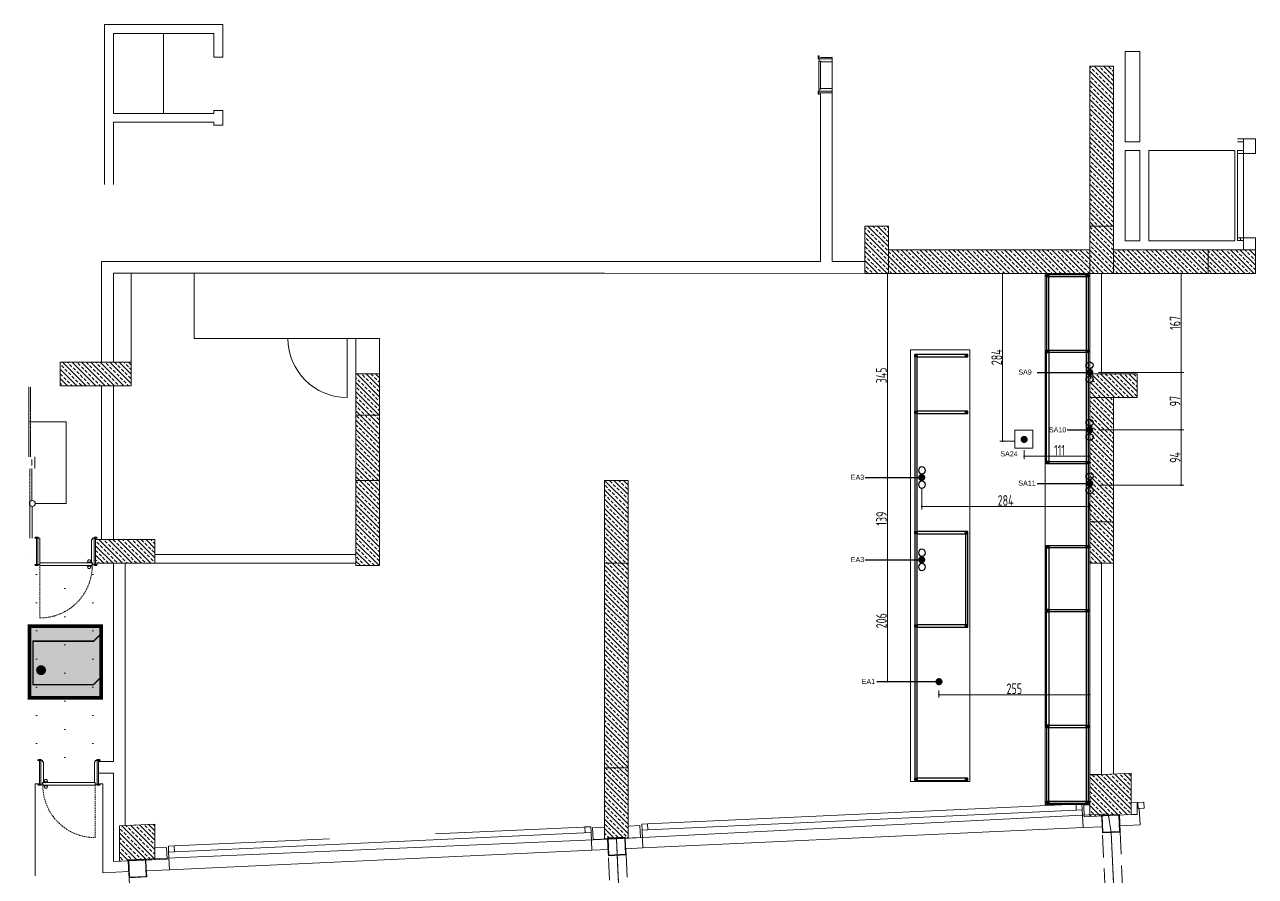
# Model space of a CAD drawing. Extents: x 309271 to 319232, y 6123 to 12941.
# Drawn here: x 317152 to 319232, y 8638 to 10078 of the extents above; entities that cross this region are included whole.
import ezdxf

# ---------------------------------------------------------------- set-up
doc = ezdxf.new("R2010")
doc.units = 0
doc.header["$LTSCALE"] = 25
doc.header["$MEASUREMENT"] = 0
doc.header["$PDSIZE"] = -500
for name, pattern in [('DASHDOT', [25.4, 12.7, -6.35, 0, -6.35]), ('DASHED', [0.75, 0.5, -0.25]), ('DUZ', [0])]:
    doc.linetypes.add(name, pattern=pattern)
doc.layers.get('0').update_dxf_attribs({"linetype": 'CONTINUOUS', "lineweight": 0})
doc.layers.get('DEFPOINTS').update_dxf_attribs({"linetype": 'CONTINUOUS', "lineweight": 0})
for name, color, linetype, lineweight in [('1-ASANSÖR', 6, 'DUZ', 0), ('Ar-DIM-INT', 2, 'CONTINUOUS', 0), ('ARK_AHŞAP', 45, 'CONTINUOUS', 15), ('DUVAR', 11, 'CONTINUOUS', 0), ('IZDUSUM', 130, 'DASHED', 18), ('MERD_IZDUSUM', 8, 'DASHED', 0), ('PLAN_KESIT_TAS', 222, 'CONTINUOUS', 18), ('t_dograma', 4, 'CONTINUOUS', 0), ('t_dograma_gorunus', 5, 'CONTINUOUS', 0), ('t_dograma_kst', 5, 'CONTINUOUS', 0), ('t_kolon_rev', 1, 'CONTINUOUS', 0), ('t_kolon_tarama_rev', 9, 'CONTINUOUS', 0), ('t_merdiven', 3, 'CONTINUOUS', 0), ('t_sıva', 7, 'CONTINUOUS', 0), ('TERAS', 2, 'CONTINUOUS', 0)]:
    doc.layers.add(name, color=color, linetype=linetype, lineweight=lineweight)
doc.layers.add('H Fire-Exit', color=7, linetype='CONTINUOUS', lineweight=0, true_color=0x008a00)
doc.layers.add('H MALL HATCH', color=7, linetype='CONTINUOUS', lineweight=0, true_color=0xfff4d1)
for name, color, linetype in [('Kıtc-002 Çizgi', 7, 'CONTINUOUS'), ('Kıtc-040 Detay', 7, 'CONTINUOUS'), ('S2000-019 Su Tes İşaretler', 5, 'CONTINUOUS'), ('SIH', 4, 'CONTINUOUS'), ('SU', 152, 'CONTINUOUS'), ('wall', 255, 'CONTINUOUS')]:
    doc.layers.add(name, color=color, linetype=linetype)
doc.styles.add('DIM', font='dim', dxfattribs={"width": 0.8})
doc.styles.add('TAKSİM', font='GOTHIC.TTF', dxfattribs={"height": 7})
doc.dimstyles.new('mcv100 OLCU', dxfattribs={"dimtxt": 18, "dimasz": 3, "dimexe": 5, "dimexo": 15, "dimgap": 1, "dimtad": 1, "dimdec": 0, "dimzin": 9, "dimtxsty": 'DIM', "dimblk": 'DOT', "dimcen": 2.5, "dimclrd": 256, "dimclre": 256, "dimclrt": 256, "dimadec": 1, "dimazin": 1, "dimtfac": 1, "dimtdec": 0, "dimtmove": 0, "dimatfit": 3, "dimldrblk": 'DOT', "dimfxl": 1, "dimlwd": -1, "dimlwe": -1, "dimarcsym": 0})
pattern_1 = [(135, (102095.82, -586205.287), (-7.95495129, -7.95495129), []), (135, (102095.82, -586197.332), (-7.95495129, -7.95495129), [5.625, -2.8125])]

# ---------------------------------------------------------------- blocks, each defined once
blk = doc.blocks.new('A$C7E7D3E18')
at = {"layer": 'SIH', "linetype": 'Continuous', "const_width": 6}
blk.add_lwpolyline([(3, 6, 1), (9, 6, 1)], format="xyb", close=True, dxfattribs=at)
blk = doc.blocks.new('A$C6E87713E')
at = {"layer": 'S2000-019 Su Tes İşaretler'}
for centre in [(5.9, 6.3), (29.9, 6.3)]:
    blk.add_circle(centre, 5.89, dxfattribs=at)
blk.add_blockref('A$C7E7D3E18', (11.9, 0))
blk = doc.blocks.new('_Dot')
at = {"color": 0, "linetype": 'ByBlock', "lineweight": -2}
blk.add_line((-0.5, 0), (-1, 0), dxfattribs=at)
at = {"color": 0, "linetype": 'ByBlock', "const_width": 0.5}
blk.add_lwpolyline([(-0.25, 0, 1), (0.25, 0, 1)], format="xyb", close=True, dxfattribs=at)
blk = doc.blocks.new('*D28')
at = {"ltscale": 0.1, "transparency": 16777216}
for p, q in [((318966.5, 9657), (319110.8, 9657)), ((319105.8, 9654), (319105.8, 9492.8)), ((318966.5, 9489.8), (319110.8, 9489.8))]:
    blk.add_line(p, q, dxfattribs=at)
at = {"layer": 'DEFPOINTS', "color": 0, "ltscale": 0.1, "transparency": 16777216}
for p in [(318951.5, 9657), (318951.5, 9489.8), (319105.8, 9489.8)]:
    blk.add_point(p, dxfattribs=at)
at = {"ltscale": 0.1, "transparency": 16777216, "xscale": 3, "yscale": 3, "zscale": 3}
for p, rotation in [((319105.8, 9657), 90), ((319105.8, 9489.8), 270)]:
    blk.add_blockref('_Dot', p, dxfattribs=dict(at, rotation=rotation))
at = {"ltscale": 0.1, "transparency": 16777216, "insert": (319095.8, 9573.4), "char_height": 18, "attachment_point": 5, "rotation": 90, "style": 'DIM'}
blk.add_mtext('167', dxfattribs=at)
blk = doc.blocks.new('*D29')
at = {"ltscale": 0.1, "transparency": 16777216}
for p, q in [((318966.5, 9489.8), (319110.8, 9489.8)), ((319105.8, 9486.8), (319105.8, 9395.6)), ((318966.5, 9392.6), (319110.8, 9392.6))]:
    blk.add_line(p, q, dxfattribs=at)
at = {"layer": 'DEFPOINTS', "color": 0, "ltscale": 0.1, "transparency": 16777216}
for p in [(318951.5, 9489.8), (318951.5, 9392.6), (319105.8, 9392.6)]:
    blk.add_point(p, dxfattribs=at)
at = {"ltscale": 0.1, "transparency": 16777216, "xscale": 3, "yscale": 3, "zscale": 3}
for p, rotation in [((319105.8, 9489.8), 90), ((319105.8, 9392.6), 270)]:
    blk.add_blockref('_Dot', p, dxfattribs=dict(at, rotation=rotation))
at = {"ltscale": 0.1, "transparency": 16777216, "insert": (319095.8, 9441.2), "char_height": 18, "attachment_point": 5, "rotation": 90, "style": 'DIM'}
blk.add_mtext('97', dxfattribs=at)
blk = doc.blocks.new('*D30')
at = {"ltscale": 0.1, "transparency": 16777216}
for p, q in [((318966.5, 9392.6), (319110.8, 9392.6)), ((319105.8, 9389.6), (319105.8, 9302.1)), ((318966.5, 9299.1), (319110.8, 9299.1))]:
    blk.add_line(p, q, dxfattribs=at)
at = {"layer": 'DEFPOINTS', "color": 0, "ltscale": 0.1, "transparency": 16777216}
for p in [(318951.5, 9392.6), (318951.5, 9299.1), (319105.8, 9299.1)]:
    blk.add_point(p, dxfattribs=at)
at = {"ltscale": 0.1, "transparency": 16777216, "xscale": 3, "yscale": 3, "zscale": 3}
for p, rotation in [((319105.8, 9392.6), 90), ((319105.8, 9299.1), 270)]:
    blk.add_blockref('_Dot', p, dxfattribs=dict(at, rotation=rotation))
at = {"ltscale": 0.1, "transparency": 16777216, "insert": (319095.8, 9345.9), "char_height": 18, "attachment_point": 5, "rotation": 90, "style": 'DIM'}
blk.add_mtext('94', dxfattribs=at)
blk = doc.blocks.new('*D31')
at = {"ltscale": 0.1, "transparency": 16777216}
for p, q in [((318840.7, 9358.4), (318840.7, 9343.1)), ((318843.7, 9348.1), (318948.5, 9348.1)), ((318951.5, 9358.4), (318951.5, 9343.1))]:
    blk.add_line(p, q, dxfattribs=at)
at = {"layer": 'DEFPOINTS', "color": 0, "ltscale": 0.1, "transparency": 16777216}
for p in [(318840.7, 9373.4), (318951.5, 9373.4), (318951.5, 9348.1)]:
    blk.add_point(p, dxfattribs=at)
at = {"ltscale": 0.1, "transparency": 16777216, "xscale": 3, "yscale": 3, "zscale": 3, "rotation": 180}
blk.add_blockref('_Dot', (318840.7, 9348.1), dxfattribs=at)
at = {"ltscale": 0.1, "transparency": 16777216, "xscale": 3, "yscale": 3, "zscale": 3}
blk.add_blockref('_Dot', (318951.5, 9348.1), dxfattribs=at)
at = {"ltscale": 0.1, "transparency": 16777216, "insert": (318900.6, 9358.1), "char_height": 18, "attachment_point": 5, "style": 'DIM'}
blk.add_mtext('111', dxfattribs=at)
blk = doc.blocks.new('*D32')
at = {"ltscale": 0.1, "transparency": 16777216}
for p, q in [((318825.7, 9657.1), (318799.4, 9657.1)), ((318804.4, 9376.4), (318804.4, 9654.1)), ((318825.7, 9373.4), (318799.4, 9373.4))]:
    blk.add_line(p, q, dxfattribs=at)
at = {"layer": 'DEFPOINTS', "color": 0, "ltscale": 0.1, "transparency": 16777216}
for p in [(318804.4, 9657.1), (318840.7, 9657.1), (318840.7, 9373.4)]:
    blk.add_point(p, dxfattribs=at)
at = {"ltscale": 0.1, "transparency": 16777216, "xscale": 3, "yscale": 3, "zscale": 3}
for p, rotation in [((318804.4, 9657.1), 90), ((318804.4, 9373.4), 270)]:
    blk.add_blockref('_Dot', p, dxfattribs=dict(at, rotation=rotation))
at = {"ltscale": 0.1, "transparency": 16777216, "insert": (318794.4, 9515.3), "char_height": 18, "attachment_point": 5, "rotation": 90, "style": 'DIM'}
blk.add_mtext('284', dxfattribs=at)
blk = doc.blocks.new('*D33')
at = {"ltscale": 0.1, "transparency": 16777216}
for p, q in [((318667.6, 9294), (318667.6, 9258.2)), ((318670.6, 9263.2), (318948.2, 9263.2)), ((318951.2, 9269.2), (318951.2, 9258.2))]:
    blk.add_line(p, q, dxfattribs=at)
at = {"layer": 'DEFPOINTS', "color": 0, "ltscale": 0.1, "transparency": 16777216}
for p in [(318667.6, 9309), (318951.2, 9284.2), (318951.2, 9263.2)]:
    blk.add_point(p, dxfattribs=at)
at = {"ltscale": 0.1, "transparency": 16777216, "xscale": 3, "yscale": 3, "zscale": 3, "rotation": 180}
blk.add_blockref('_Dot', (318667.6, 9263.2), dxfattribs=at)
at = {"ltscale": 0.1, "transparency": 16777216, "xscale": 3, "yscale": 3, "zscale": 3}
blk.add_blockref('_Dot', (318951.2, 9263.2), dxfattribs=at)
at = {"ltscale": 0.1, "transparency": 16777216, "insert": (318809.4, 9273.2), "char_height": 18, "attachment_point": 5, "style": 'DIM'}
blk.add_mtext('284', dxfattribs=at)
blk = doc.blocks.new('*D34')
at = {"ltscale": 0.1, "transparency": 16777216}
for p, q in [((318696.8, 8951.9), (318696.8, 8939.9)), ((318699.8, 8944.9), (318948.5, 8944.9)), ((318951.5, 8951.9), (318951.5, 8939.9))]:
    blk.add_line(p, q, dxfattribs=at)
at = {"layer": 'DEFPOINTS', "color": 0, "ltscale": 0.1, "transparency": 16777216}
for p in [(318696.8, 8966.9), (318951.5, 8966.9), (318951.5, 8944.9)]:
    blk.add_point(p, dxfattribs=at)
at = {"ltscale": 0.1, "transparency": 16777216, "xscale": 3, "yscale": 3, "zscale": 3, "rotation": 180}
blk.add_blockref('_Dot', (318696.8, 8944.9), dxfattribs=at)
at = {"ltscale": 0.1, "transparency": 16777216, "xscale": 3, "yscale": 3, "zscale": 3}
blk.add_blockref('_Dot', (318951.5, 8944.9), dxfattribs=at)
at = {"ltscale": 0.1, "transparency": 16777216, "insert": (318824.1, 8954.9), "char_height": 18, "attachment_point": 5, "style": 'DIM'}
blk.add_mtext('255', dxfattribs=at)
blk = doc.blocks.new('*D35')
at = {"ltscale": 0.1, "transparency": 16777216}
for p, q in [((318652.6, 9172.9), (318604.6, 9172.9)), ((318609.6, 8969.9), (318609.6, 9169.9)), ((318681.8, 8966.9), (318604.6, 8966.9))]:
    blk.add_line(p, q, dxfattribs=at)
at = {"layer": 'DEFPOINTS', "color": 0, "ltscale": 0.1, "transparency": 16777216}
for p in [(318609.6, 9172.9), (318667.6, 9172.9), (318696.8, 8966.9)]:
    blk.add_point(p, dxfattribs=at)
at = {"ltscale": 0.1, "transparency": 16777216, "xscale": 3, "yscale": 3, "zscale": 3}
for p, rotation in [((318609.6, 9172.9), 90), ((318609.6, 8966.9), 270)]:
    blk.add_blockref('_Dot', p, dxfattribs=dict(at, rotation=rotation))
at = {"ltscale": 0.1, "transparency": 16777216, "insert": (318599.6, 9069.9), "char_height": 18, "attachment_point": 5, "rotation": 90, "style": 'DIM'}
blk.add_mtext('206', dxfattribs=at)
blk = doc.blocks.new('*D36')
at = {"ltscale": 0.1, "transparency": 16777216}
for p, q in [((318652.6, 9312), (318604.6, 9312)), ((318609.6, 9175.9), (318609.6, 9309)), ((318652.6, 9172.9), (318604.6, 9172.9))]:
    blk.add_line(p, q, dxfattribs=at)
at = {"layer": 'DEFPOINTS', "color": 0, "ltscale": 0.1, "transparency": 16777216}
for p in [(318609.6, 9312), (318667.6, 9312), (318667.6, 9172.9)]:
    blk.add_point(p, dxfattribs=at)
at = {"ltscale": 0.1, "transparency": 16777216, "xscale": 3, "yscale": 3, "zscale": 3}
for p, rotation in [((318609.6, 9312), 90), ((318609.6, 9172.9), 270)]:
    blk.add_blockref('_Dot', p, dxfattribs=dict(at, rotation=rotation))
at = {"ltscale": 0.1, "transparency": 16777216, "insert": (318599.6, 9242.5), "char_height": 18, "attachment_point": 5, "rotation": 90, "style": 'DIM'}
blk.add_mtext('139', dxfattribs=at)
blk = doc.blocks.new('*D37')
at = {"ltscale": 0.1, "transparency": 16777216}
for p, q in [((318633.7, 9657.1), (318604.6, 9657.1)), ((318609.6, 9315), (318609.6, 9654.1)), ((318652.6, 9312), (318604.6, 9312))]:
    blk.add_line(p, q, dxfattribs=at)
at = {"layer": 'DEFPOINTS', "color": 0, "ltscale": 0.1, "transparency": 16777216}
for p in [(318609.6, 9657.1), (318648.7, 9657.1), (318667.6, 9312)]:
    blk.add_point(p, dxfattribs=at)
at = {"ltscale": 0.1, "transparency": 16777216, "xscale": 3, "yscale": 3, "zscale": 3}
for p, rotation in [((318609.6, 9657.1), 90), ((318609.6, 9312), 270)]:
    blk.add_blockref('_Dot', p, dxfattribs=dict(at, rotation=rotation))
at = {"ltscale": 0.1, "transparency": 16777216, "insert": (318599.6, 9484.6), "char_height": 18, "attachment_point": 5, "rotation": 90, "style": 'DIM'}
blk.add_mtext('345', dxfattribs=at)
blk = doc.blocks.new('aa')
at = {"layer": 't_dograma_gorunus'}
for p, q in [((595367.5, -215161.4), (595368.5, -215161.4)), ((595367.5, -215168.4), (595367.5, -215161.4)), ((595367.5, -215168.4), (595368.5, -215168.4)), ((595374, -215161.4), (595373, -215161.4)), ((595374, -215168.4), (595373, -215168.4)), ((595374, -215168.4), (595374, -215161.4))]:
    blk.add_line(p, q, dxfattribs=at)
at = {"layer": 't_dograma_gorunus', "extrusion": (0, 0, -1)}
blk.add_ellipse((595365.8, -215164.9, -8664268082641.7), major_axis=(1.77, 1.77), ratio=1, start_param=1.570796, end_param=6.283185, dxfattribs=at)
at = {"layer": 't_dograma_gorunus'}
blk.add_ellipse((595375.8, -215164.9, -8664268082641.7), major_axis=(-1.77, 1.77), ratio=1, start_param=1.570796, end_param=6.283185, dxfattribs=at)
at = {"layer": 't_dograma_kst', "linetype": 'DASHED', "ltscale": 0.15}
blk.add_line((595368.5, -215081.4), (595279.9, -215081.4), dxfattribs=at)
at = {"layer": 't_dograma_kst'}
for p, q in [((595368.5, -215073.4), (595370.3, -215072.9)), ((595368.5, -215073.4), (595368.5, -215078.4)), ((595368.5, -215078.4), (595370.3, -215078.9)), ((595368.5, -215081.4), (595373, -215081.4)), ((595368.5, -215170), (595368.5, -215081.4)), ((595370.3, -215075.7), (595370.3, -215072.9)), ((595370.3, -215075.7), (595370.3, -215078.2)), ((595370.3, -215075.7), (595414.5, -215075.7)), ((595370.3, -215078.2), (595370.3, -215081.2)), ((595370.3, -215078.2), (595414.5, -215078.2)), ((595370.3, -215081.2), (595373, -215081.2)), ((595414.5, -215081.2), (595373, -215081.2)), ((595373, -215170), (595373, -215081.4)), ((595414.5, -215075.7), (595414.5, -215072.9)), ((595416.3, -215073.4), (595414.5, -215072.9)), ((595414.5, -215075.7), (595414.5, -215081.2)), ((595416.3, -215078.4), (595414.5, -215078.9)), ((595416.3, -215073.4), (595416.3, -215078.4)), ((595368.5, -215170), (595373, -215170)), ((595368.5, -215173), (595370.3, -215172.5)), ((595368.5, -215178), (595368.5, -215173)), ((595370.3, -215173.2), (595370.3, -215170.2)), ((595370.3, -215170.2), (595373, -215170.2)), ((595370.3, -215173.2), (595414.5, -215173.2)), ((595370.3, -215173.2), (595370.3, -215178.5)), ((595370.3, -215175.7), (595414.5, -215175.7)), ((595373, -215170.2), (595373, -215168.7)), ((595373, -215168.7), (595412.3, -215168.7)), ((595412.3, -215168.7), (595412.3, -215170.2)), ((595414.5, -215170.2), (595412.3, -215170.2)), ((595414.5, -215170.2), (595414.5, -215173.2)), ((595416.3, -215173), (595414.5, -215172.5)), ((595414.5, -215178.5), (595414.5, -215173.2)), ((595416.3, -215178), (595416.3, -215173)), ((595368.5, -215178), (595370.3, -215178.5)), ((595416.3, -215178), (595414.5, -215178.5))]:
    blk.add_line(p, q, dxfattribs=at)
at = {"layer": 't_dograma_kst', "linetype": 'DASHED', "ltscale": 0.15}
blk.add_arc((595368.4, -215081.5, -8664268082641.7), 88.5, 179.9508, 270.0492, dxfattribs=at)
blk = doc.blocks.new('zz')
at = {"layer": 't_dograma_gorunus'}
for p, q in [((594996.7, -215088), (594997.7, -215088)), ((594996.7, -215088), (594996.7, -215095)), ((595003.2, -215088), (595002.2, -215088)), ((595003.2, -215088), (595003.2, -215095)), ((594996.7, -215095), (594997.7, -215095)), ((595003.2, -215095), (595002.2, -215095))]:
    blk.add_line(p, q, dxfattribs=at)
blk.add_ellipse((594994.9, -215091.5, -1143.9), major_axis=(-1.77, 1.77), ratio=1, start_param=-1.570796, end_param=3.141593, dxfattribs=at)
at = {"layer": 't_dograma_gorunus', "extrusion": (0, 0, -1)}
blk.add_ellipse((595005, -215091.5, -1143.9), major_axis=(1.77, 1.77), ratio=1, start_param=-1.570796, end_param=3.141593, dxfattribs=at)
at = {"layer": 't_dograma_kst'}
for p, q in [((594997.7, -215078.4), (594999.5, -215077.9)), ((594997.7, -215078.4), (594997.7, -215083.4)), ((594997.7, -215083.4), (594999.5, -215083.9)), ((594997.7, -215086.4), (595002.2, -215086.4)), ((594997.7, -215086.4), (594997.7, -215175)), ((594999.5, -215083.2), (594999.5, -215077.9)), ((594999.5, -215080.7), (595039.5, -215080.7)), ((594999.5, -215083.2), (594999.5, -215086.2)), ((594999.5, -215083.2), (595039.5, -215083.2)), ((594999.5, -215086.2), (595002.2, -215086.2)), ((595002.2, -215086.2), (595002.2, -215087.7)), ((595002.2, -215086.4), (595002.2, -215175)), ((595002.2, -215087.7), (595037.3, -215087.7)), ((595017.5, -215080.7), (595037.5, -215080.7)), ((595039.5, -215086.2), (595037.3, -215086.2)), ((595037.3, -215087.7), (595037.3, -215086.2)), ((595039.5, -215077.9), (595039.5, -215083.2)), ((595041.3, -215078.4), (595039.5, -215077.9)), ((595039.5, -215086.2), (595039.5, -215083.2)), ((595041.3, -215083.4), (595039.5, -215083.9)), ((595041.3, -215078.4), (595041.3, -215083.4)), ((594997.7, -215175), (595002.2, -215175)), ((594999.5, -215178.2), (594999.5, -215175.2)), ((594999.5, -215175.2), (595002.2, -215175.2)), ((595002.2, -215175.2), (595002.2, -215173.7)), ((595002.2, -215173.7), (595037.3, -215173.7)), ((595037.3, -215173.7), (595037.3, -215175.2)), ((595039.5, -215175.2), (595037.3, -215175.2)), ((595039.5, -215175.2), (595039.5, -215178.2)), ((594997.7, -215178), (594999.5, -215177.5)), ((594997.7, -215183), (594997.7, -215178)), ((594997.7, -215183), (594999.5, -215183.5)), ((594999.5, -215180.7), (594999.5, -215178.2)), ((594999.5, -215178.2), (595039.5, -215178.2)), ((594999.5, -215180.7), (594999.5, -215183.5)), ((594999.5, -215180.7), (595039.5, -215180.7)), ((595017.5, -215180.7), (595037.5, -215180.7)), ((595041.3, -215178), (595039.5, -215177.5)), ((595039.5, -215180.7), (595039.5, -215178.2)), ((595039.5, -215180.7), (595039.5, -215183.5)), ((595041.3, -215183), (595039.5, -215183.5)), ((595041.3, -215183), (595041.3, -215178))]:
    blk.add_line(p, q, dxfattribs=at)
at = {"layer": 't_dograma_kst', "linetype": 'DASHED', "ltscale": 0.2}
blk.add_line((594997.7, -215175), (594909.1, -215175), dxfattribs=at)
blk.add_arc((594997.6, -215174.9, -1143.9), 88.5, 89.9508, 180.0492, dxfattribs=at)
blk = doc.blocks.new('YANGIN KAÇIŞ')
at = {"layer": 'H Fire-Exit'}
h = blk.add_hatch(color=256, dxfattribs=at)
h.dxf.hatch_style = 1
h.paths.add_polyline_path([(51194.6, 62025.1), (51073.5, 62025.1), (51073.5, 61904.1), (51194.6, 61904.1)])
h.paths.add_polyline_path([(51169.3, 61943.8), (51171.5, 61943.8, -1), (51171.5, 61934.9), (51169.3, 61934.9), (51169.3, 61916.7), (51179.7, 61906.1), (51106.5, 61906.1), (51095.9, 61916.7), (51095.9, 62019.3), (51169.3, 62019.3)], flags=16)
h.paths.add_polyline_path([(51111.8, 62005.6, -1), (51128.7, 62005.6, -1)], flags=0)
h = blk.add_hatch(color=256, dxfattribs=at)
h.dxf.hatch_style = 1
h.paths.add_polyline_path([(51169.3, 62019.3), (51095.9, 62019.3), (51095.9, 61977.3), (51106.9, 61977.3), (51117.5, 61991.9, -0.229822), (51123.9, 61995.3), (51150.7, 61995.3, -0.261734), (51155.3, 61992.7), (51165.1, 61976.6, -0.330898), (51164.7, 61972.5, -0.228292), (51161.4, 61971.2, -0.18991), (51158.2, 61972.7), (51150.1, 61986.4), (51138.4, 61986.4), (51145.9, 61971.5, -0.090287), (51149, 61960.9, -0.008139), (51150.5, 61943.8), (51169.3, 61943.8)])
h.paths.add_polyline_path([(51111.8, 62005.6, -1), (51128.7, 62005.6, -1)], flags=16)
at = {"layer": 'H Fire-Exit', "true_color": 0xffffff}
h = blk.add_hatch(color=7, dxfattribs=at)
h.dxf.hatch_style = 1
h.paths.add_polyline_path([(51128.7, 62005.6, 1), (51111.8, 62005.6, 1)])
h = blk.add_hatch(color=7, dxfattribs=at)
h.dxf.hatch_style = 1
edge = h.paths.add_edge_path()
edge.add_line((51138.4, 61986.4), (51150.1, 61986.4))
edge.add_line((51150.1, 61986.4), (51158.2, 61972.7))
edge.add_arc((51161.7, 61976), 4.84, 223.4221, 266.4341)
edge.add_arc((51161.7, 61975.2), 4.02, 266.4341, 317.8731)
edge.add_arc((51162.1, 61974.8), 3.41, 317.8731, 391.1101)
edge.add_line((51165.1, 61976.6), (51155.3, 61992.7))
edge.add_arc((51150.7, 61989.9), 5.41, 31.3311, 90)
edge.add_line((51150.7, 61995.3), (51123.9, 61995.3))
edge.add_arc((51124.2, 61987), 8.3, 92.219, 143.9914)
edge.add_line((51117.5, 61991.9), (51106.9, 61977.3))
edge.add_line((51106.9, 61977.3), (51095.9, 61977.3))
edge.add_line((51095.9, 61977.3), (51095.9, 61969.5))
edge.add_line((51095.9, 61969.5), (51109.2, 61969.5))
edge.add_arc((51106.9, 61977.5), 8.34, 286.6483, 324.2627)
edge.add_line((51113.6, 61972.6), (51119.4, 61980.6))
edge.add_line((51119.4, 61980.6), (51127.8, 61964.3))
edge.add_line((51127.8, 61964.3), (51110.5, 61927.1))
edge.add_arc((51115.4, 61925.6), 5.17, 163.2714, 333.7123)
edge.add_line((51120, 61923.3), (51137.1, 61957.9))
edge.add_line((51137.1, 61957.9), (51140.4, 61938.8))
edge.add_arc((51144.5, 61939), 4.11, 182.3687, 270)
edge.add_line((51144.5, 61934.9), (51171.5, 61934.9))
edge.add_arc((51171.4, 61939.3), 4.44, 271.5611, 448.4389)
edge.add_line((51171.5, 61943.8), (51150.5, 61943.8))
edge.add_arc((50625.5, 61905.2), 526.5, 4.1983, 6.0636)
edge.add_arc((51118.3, 61957.6), 30.9, 6.0636, 26.7)
edge.add_line((51145.9, 61971.5), (51138.4, 61986.4))
at = {"layer": 'H Fire-Exit'}
h = blk.add_hatch(color=256, dxfattribs=at)
h.dxf.hatch_style = 1
h.paths.add_polyline_path([(51169.3, 61934.9), (51144.5, 61934.9, -0.402156), (51140.4, 61938.8), (51137.1, 61957.9), (51120, 61923.3, -0.919877), (51110.5, 61927.1), (51127.8, 61964.3), (51119.4, 61980.6), (51113.6, 61972.6, -0.165613), (51109.2, 61969.5), (51095.9, 61969.5), (51095.9, 61916.7), (51106.5, 61906.1), (51179.7, 61906.1), (51169.3, 61916.7)])
at = {"layer": 'H Fire-Exit', "color": 0, "const_width": 6.05}
blk.add_lwpolyline([(51073.5, 62025.1), (51194.6, 62025.1), (51194.6, 61904.1), (51073.5, 61904.1)], close=True, dxfattribs=at)
at = {"layer": 'H Fire-Exit', "color": 7, "true_color": 0xffffff, "const_width": 2.42}
blk.add_lwpolyline([(51095.9, 61916.7), (51095.9, 62019.3), (51169.3, 62019.3), (51169.3, 61916.7), (51179.7, 61906.1), (51106.5, 61906.1)], close=True, dxfattribs=at)
blk = doc.blocks.new('A$C14D17327')
at = {"layer": 'Kıtc-002 Çizgi', "color": 1, "elevation": 0}
blk.add_lwpolyline([(0, 4), (4, 4), (4, 0), (0, 0)], close=True, dxfattribs=at)
for points in [[(0, 4), (4, 0)], [(0, 0), (4, 4)]]:
    blk.add_lwpolyline(points, dxfattribs=at)

msp = doc.modelspace()

# ---------------------------------------------------------------- hatches: boundary and pattern name
at = {"layer": 'H MALL HATCH'}
h = msp.add_hatch(dxfattribs=at)
h.set_pattern_fill('DOTS', color=0, scale=30, angle=90)
h.set_pattern_definition([(90, (528340.936, -406808.79), (-47.625, 23.8125), [0, -47.625])])
h.paths.add_polyline_path([(317151.5, 9167), (317151.5, 8832.2), (317301.5, 8832.2), (317301.5, 9167.2), (317276.5, 9167.2)])
at = {"layer": 't_kolon_tarama_rev'}
h = msp.add_hatch(dxfattribs=at)
h.set_pattern_fill('ANSI33', color=256, scale=45, angle=90, style=0)
h.set_pattern_definition(pattern_1)
h.paths.add_polyline_path([(318951.5, 10007.2), (318951.5, 10007.2), (318951.5, 9737), (318991.5, 9737), (318991.5, 10007.2)])
h = msp.add_hatch(dxfattribs=at)
h.set_pattern_fill('ANSI33', color=256, scale=45, angle=90, style=0)
h.set_pattern_definition(pattern_1)
h.paths.add_polyline_path([(318571.5, 9737), (318571.5, 9657), (318611.5, 9657), (318611.5, 9737)])
h = msp.add_hatch(dxfattribs=at)
h.set_pattern_fill('ANSI33', color=256, scale=45, angle=90, style=0)
h.set_pattern_definition(pattern_1)
h.paths.add_polyline_path([(318951.5, 9737), (318951.5, 9657), (318991.5, 9657), (318991.5, 9737)])
h = msp.add_hatch(dxfattribs=at)
h.set_pattern_fill('ANSI33', color=256, scale=45, angle=90, style=0)
h.set_pattern_definition(pattern_1)
h.paths.add_polyline_path([(318611.5, 9697), (318611.5, 9657.1), (318951.5, 9657.1), (318951.5, 9697)])
h = msp.add_hatch(dxfattribs=at)
h.set_pattern_fill('ANSI33', color=256, scale=45, angle=90, style=0)
h.set_pattern_definition(pattern_1)
h.paths.add_polyline_path([(319151.5, 9697), (319151.5, 9657), (319231.5, 9657), (319231.5, 9697)])
h.paths.add_polyline_path([(318991.5, 9697), (318991.5, 9657), (319151.5, 9657), (319151.5, 9697)])
h = msp.add_hatch(dxfattribs=at)
h.set_pattern_fill('ANSI33', color=256, scale=45, angle=90, style=0)
h.set_pattern_definition(pattern_1)
h.paths.add_polyline_path([(317211.6, 9507.1), (317211.6, 9467.1), (317331.6, 9467.1), (317331.6, 9507.1)])
h = msp.add_hatch(dxfattribs=at)
h.set_pattern_fill('ANSI33', color=256, scale=45, angle=90, style=0)
h.set_pattern_definition(pattern_1)
h.paths.add_polyline_path([(317711.5, 9487.2), (317711.5, 9163), (317751.5, 9163), (317751.5, 9487.2)])
h = msp.add_hatch(dxfattribs=at)
h.set_pattern_fill('ANSI33', color=256, scale=45, angle=90, style=0)
h.set_pattern_definition(pattern_1)
h.paths.add_polyline_path([(318951.5, 9487.2), (318951.5, 9447.2), (319031.5, 9447.2), (319031.5, 9487.2)])
h = msp.add_hatch(dxfattribs=at)
h.set_pattern_fill('ANSI33', color=256, scale=45, angle=90, style=0)
h.set_pattern_definition(pattern_1)
h.paths.add_polyline_path([(318951.5, 9447.2), (318951.5, 9237), (318991.5, 9237), (318991.5, 9447.2)])
h = msp.add_hatch(dxfattribs=at)
h.set_pattern_fill('ANSI33', color=256, scale=45, angle=90, style=0)
h.set_pattern_definition(pattern_1)
h.paths.add_polyline_path([(318131.5, 9307.2), (318131.5, 9167.2), (318171.5, 9167.2), (318171.5, 9307.2)])
h = msp.add_hatch(dxfattribs=at)
h.set_pattern_fill('ANSI33', color=256, scale=45, angle=90, style=0)
h.set_pattern_definition(pattern_1)
h.paths.add_polyline_path([(318951.5, 9237), (318951.5, 9167), (318991.5, 9167), (318991.5, 9237)])
h = msp.add_hatch(dxfattribs=at)
h.set_pattern_fill('ANSI33', color=256, scale=45, angle=90, style=0)
h.set_pattern_definition(pattern_1)
h.paths.add_polyline_path([(317271.5, 9167), (317271.5, 9207), (317371.6, 9207), (317371.6, 9167)])
h = msp.add_hatch(dxfattribs=at)
h.set_pattern_fill('ANSI33', color=256, scale=45, angle=90, style=0)
h.set_pattern_definition(pattern_1)
h.paths.add_polyline_path([(318131.5, 9167.2), (318131.5, 8821.4), (318171.5, 8821.4), (318171.5, 9167.2)])
h = msp.add_hatch(dxfattribs=at)
h.set_pattern_fill('ANSI33', color=256, scale=45, angle=90, style=0)
h.set_pattern_definition(pattern_1)
h.paths.add_polyline_path([(318131.6, 8821.4), (318131.6, 8701.4), (318171.6, 8703), (318171.6, 8821.4)])
h = msp.add_hatch(dxfattribs=at)
h.set_pattern_fill('ANSI33', color=256, scale=45, angle=90, style=0)
h.set_pattern_definition(pattern_1)
h.paths.add_polyline_path([(318951.6, 8808.8), (318951.6, 8738.8), (319021.6, 8742.1), (319021.6, 8812.1)])
h = msp.add_hatch(dxfattribs=at)
h.set_pattern_fill('ANSI33', color=256, scale=45, angle=90, style=0)
h.set_pattern_definition(pattern_1)
h.paths.add_polyline_path([(317311.6, 8723.4), (317311.6, 8663.4), (317371.6, 8666.2), (317371.6, 8726.2)])

# ---------------------------------------------------------------- linework, layer by layer
msp.add_lwpolyline([(318825.2, 9361.8), (318825.2, 9391.8), (318855.2, 9391.8), (318855.2, 9361.8)], close=True)
at = {"layer": '1-ASANSÖR', "ltscale": 10}
for points in [[(319036.5, 9879.7), (319036.5, 10032.2), (319011.5, 10032.2), (319011.5, 9879.7)], [(319036.5, 9864.7), (319036.5, 9712.2), (319011.5, 9712.2), (319011.5, 9864.7)]]:
    msp.add_lwpolyline(points, close=True, dxfattribs=at)
msp.add_lwpolyline([(319196.5, 9712.2), (319196.5, 9864.7), (319051.5, 9864.7), (319051.5, 9712.2), (319196.5, 9712.2)], dxfattribs=at)
at = {"layer": 'Ar-DIM-INT', "ltscale": 0.3}
for p, q in [((317711.5, 9547.2), (317438.2, 9547.2)), ((317371.6, 9182), (317711.5, 9182)), ((317371.6, 9167), (317711.5, 9167))]:
    msp.add_line(p, q, dxfattribs=at)
for points in [[(317286.5, 10077.6), (317286.5, 9807.6)], [(317286.5, 10077.6), (317286.5, 10077.6), (317486.5, 10077.6)], [(317486.5, 10077.6), (317486.5, 10022.6)], [(317471.5, 9932.5), (317471.5, 9927.5), (317301.5, 9927.5), (317301.5, 10062.6), (317471.5, 10062.6)], [(317386.5, 10062.6), (317386.5, 9927.5)], [(317471.5, 10062.6), (317471.5, 10022.6)], [(317471.5, 10062.6), (317471.5, 10022.6)], [(317471.5, 10022.6), (317471.5, 10022.6), (317486.5, 10022.6)], [(317471.5, 9927.5), (317471.5, 9927.5), (317301.5, 9927.5)], [(317471.5, 9932.5), (317471.5, 9927.5)], [(317471.5, 9932.5), (317471.5, 9932.5), (317486.5, 9932.5)], [(317486.5, 9932.5), (317486.5, 9907.5)], [(317471.5, 9907.5), (317471.5, 9912.5), (317301.5, 9912.5), (317301.5, 9807.6)], [(317471.5, 9912.5), (317471.5, 9907.5)], [(317471.5, 9907.5), (317471.5, 9907.5), (317486.5, 9907.5)], [(317438.2, 9547.2), (317438.2, 9657.2)], [(317696.5, 9547.2), (317596.5, 9547.2)], [(317711.5, 9547.2), (317696.5, 9547.2), (317696.5, 9447.2)]]:
    msp.add_lwpolyline(points, dxfattribs=at)
for points in [[(317301.5, 9657.2), (317331.6, 9657.2), (317331.6, 9507.1), (317301.5, 9507.1)], [(317711.5, 9547.2), (317751.5, 9547.2), (317751.5, 9487.2), (317711.5, 9487.2)], [(318951.5, 9167), (318971.5, 9167), (318971.5, 8809.7), (318951.5, 8809.7)]]:
    msp.add_lwpolyline(points, close=True, dxfattribs=at)
msp.add_arc((317696.5, 9547.2), 100, 180, 270, dxfattribs=at)
at = {"layer": 'ARK_AHŞAP'}
for points in [[(318876.5, 8759.1), (318951.5, 8759.1), (318951.5, 9657.1), (318876.5, 9657.1)], [(318748.7, 8798), (318648.7, 8798), (318648.7, 9527.6), (318748.7, 9527.6), (318748.7, 8909.9), (318748.7, 8909.9)]]:
    msp.add_lwpolyline(points, close=True, dxfattribs=at)
at = {"layer": 'DUVAR'}
for p, q in [((318516.5, 10022.2), (318496.5, 10022.2)), ((318496.5, 9677.2), (318496.5, 9962.2)), ((318516.5, 9962.2), (318496.5, 9962.2)), ((318516.5, 9677.2), (318516.5, 9962.2)), ((319211.5, 9884.7), (319211.5, 9859.7)), ((319231.5, 9884.7), (319211.5, 9884.7)), ((319231.5, 9859.7), (319231.5, 9884.7)), ((319231.5, 9859.7), (319231.5, 9884.7)), ((319231.5, 9859.7), (319211.5, 9859.7)), ((318951.5, 9487.4), (318951.5, 9737)), ((319211.5, 9717.2), (319211.5, 9697.2)), ((319231.5, 9717.2), (319211.5, 9717.2)), ((319231.5, 9697.2), (319231.5, 9717.2)), ((319231.5, 9697.2), (319231.5, 9717.2)), ((319231.5, 9717.2), (319231.5, 9697.2)), ((319231.5, 9697.2), (319231.5, 9717.2)), ((318571.5, 9677.2), (318516.5, 9677.2)), ((317711.5, 9657.2), (318131.5, 9657.2)), ((318571.5, 9657), (318131.5, 9657.2)), ((318971.5, 9487.2), (318971.5, 9657.2)), ((317281.5, 9207.2), (317281.5, 9467.2)), ((317301.5, 9207), (317301.5, 9467.1)), ((317271.5, 9177), (317271.5, 9207.2)), ((317301.5, 9167.2), (317301.5, 8832.2)), ((317321.5, 9167.2), (317321.5, 8723.9)), ((318971.5, 9167), (318971.5, 8809.6)), ((318991.5, 9167), (318991.5, 8810.7)), ((317276.5, 8832.2), (317301.5, 8832.2)), ((317276.5, 8832.2), (317301.5, 8832.2)), ((317276.5, 8812.2), (317301.5, 8812.2)), ((317301.5, 8812.2), (317301.5, 8662.7)), ((318941.5, 8758.3), (318951.5, 8758.7)), ((318942.4, 8738.3), (318941.5, 8758.3)), ((319031.6, 8762.5), (319021.6, 8762.1)), ((319031.6, 8742.5), (319031.6, 8762.5)), ((318951.6, 8738.8), (318942.4, 8738.3)), ((319031.6, 8742.5), (319021.6, 8742.1)), ((318111.5, 8720), (318131.5, 8720.9)), ((318112.4, 8700), (318111.5, 8720)), ((318191.5, 8723.7), (318171.6, 8722.8)), ((318192.4, 8703.7), (318191.5, 8723.7)), ((318112.4, 8700), (318192.4, 8703.7)), ((317391.5, 8686.7), (317371.5, 8685.8)), ((317392.4, 8666.9), (317391.5, 8686.7)), ((317301.5, 8662.7), (317392.4, 8666.9))]:
    msp.add_line(p, q, dxfattribs=at)
for points in [[(317281.5, 9507.1), (317281.5, 9677.2), (318496.5, 9677.2)], [(317301.5, 9507.1), (317301.5, 9657.2), (317711.5, 9657.2)]]:
    msp.add_lwpolyline(points, dxfattribs=at)
at = {"layer": 'IZDUSUM', "linetype": 'DASHED', "ltscale": 3}
for p, q in [((319015.4, 7770.8, -2092.6), (318973, 8711.1)), ((319002.9, 8712.5), (319045.4, 7772.2, -2092.6)), ((318167.9, 8674.1, -2166067020333.3), (318210.4, 7733.8, -2166067022425.9)), ((318180.4, 7732.4, -2166067022425.9), (318138, 8672.7, -2166067020333.3))]:
    msp.add_line(p, q, dxfattribs=at)
at = {"layer": 'Kıtc-002 Çizgi', "color": 1}
for points in [[(318945.5, 9651.1), (318882.5, 9651.1), (318882.5, 9655.1), (318945.5, 9655.1)], [(318882.5, 9651.1), (318878.5, 9651.1), (318878.5, 9527.1), (318882.5, 9527.1)], [(318945.5, 8761.1), (318949.5, 8761.1), (318949.5, 9651.1), (318945.5, 9651.1)], [(318945.5, 9523.1), (318882.5, 9523.1), (318882.5, 9527.1), (318945.5, 9527.1)], [(318659.7, 9520), (318655.7, 9520), (318655.7, 8804), (318659.7, 8804)], [(318659.7, 9516), (318741.7, 9516), (318741.7, 9520), (318659.7, 9520)], [(318878.5, 9523.1), (318882.5, 9523.1), (318882.5, 9339.1), (318878.5, 9339.1)], [(318659.7, 9420), (318741.7, 9420), (318741.7, 9424), (318659.7, 9424)], [(318945.5, 9335.1), (318882.5, 9335.1), (318882.5, 9339.1), (318945.5, 9339.1)], [(318659.7, 9217), (318741.7, 9217), (318741.7, 9221), (318659.7, 9221)], [(318741.7, 9063), (318745.7, 9063), (318745.7, 9217), (318741.7, 9217)], [(318945.5, 9193.1), (318882.5, 9193.1), (318882.5, 9197.1), (318945.5, 9197.1)], [(318882.5, 9089.1), (318878.5, 9089.1), (318878.5, 9193.1), (318882.5, 9193.1)], [(318882.5, 8893.1), (318878.5, 8893.1), (318878.5, 9085.1), (318882.5, 9085.1)], [(318945.5, 9085.1), (318882.5, 9085.1), (318882.5, 9089.1), (318945.5, 9089.1)], [(318659.7, 9059), (318741.7, 9059), (318741.7, 9063), (318659.7, 9063)], [(318882.5, 8889.1), (318878.5, 8889.1), (318878.5, 8765.1), (318882.5, 8765.1)], [(318945.5, 8889.1), (318882.5, 8889.1), (318882.5, 8893.1), (318945.5, 8893.1)], [(318659.7, 8800), (318741.7, 8800), (318741.7, 8804), (318659.7, 8804)], [(318945.5, 8761.1), (318882.5, 8761.1), (318882.5, 8765.1), (318945.5, 8765.1)]]:
    msp.add_lwpolyline(points, close=True, dxfattribs=at)
at = {"layer": 'MERD_IZDUSUM', "ltscale": 0.1}
for p, q in [((318951.5, 10007.2), (318951.5, 10007.2)), ((318951.5, 9977.2), (318951.5, 9977.2)), ((318951.5, 9947.2), (318951.5, 9947.2)), ((318951.5, 9917.2), (318951.5, 9917.2)), ((318951.5, 9887.2), (318951.5, 9887.2)), ((318951.5, 9857.2), (318951.5, 9857.2)), ((317161.5, 9347.2), (317161.5, 9465.2)), ((317160.5, 9209.2), (317160.5, 9327.2))]:
    msp.add_line(p, q, dxfattribs=at)
at = {"layer": 'PLAN_KESIT_TAS', "linetype": 'DUZ', "ltscale": 10}
for p, q in [((317291.5, 8812.4), (317291.5, 8812.2)), ((317169.5, 8794.2), (317169.5, 8638.6)), ((317176.5, 8794.2), (317169.5, 8794.2)), ((317283.5, 8794.2), (317276.5, 8794.2)), ((317283.5, 8794.2), (317283.5, 8643.8)), ((318940.3, 8720.1), (318938.9, 8750.1)), ((319036.6, 8724.6), (319035.2, 8752.7)), ((318196.2, 8685.9), (318194.9, 8715.9)), ((318940.3, 8720.1), (318972.5, 8721.6)), ((319002.5, 8723), (319036.6, 8724.6)), ((318110.3, 8681.9), (318108.9, 8711.9)), ((317396.2, 8648.9), (317394.9, 8678.8)), ((318110.3, 8681.9), (318137.5, 8683.2)), ((318167.4, 8684.5), (318196.2, 8685.9)), ((317327.5, 8645.8), (317283.5, 8643.8)), ((317396.2, 8648.9), (317357.5, 8647.1))]:
    msp.add_line(p, q, dxfattribs=at)
at = {"layer": 'SU'}
for p, q in [((318862.8, 9489.8), (318951.5, 9489.8)), ((318913.4, 9392.6), (318951.5, 9392.6)), ((318571.8, 9312), (318667.6, 9312)), ((318862.8, 9302.1), (318951.5, 9302.1)), ((318571.8, 9172.9), (318667.6, 9172.9)), ((318591.7, 8966.9), (318696.8, 8966.9))]:
    msp.add_line(p, q, dxfattribs=at)
at = {"layer": 't_dograma', "ltscale": 0.1}
for p, q in [((318494.5, 10025.1), (318492.7, 10024.6)), ((318492.7, 10024.6), (318492.7, 10019.5)), ((318492.7, 10019.5), (318494.5, 10019)), ((318493.7, 10016), (318496.8, 10016)), ((318493.7, 9968.4), (318493.7, 10016)), ((318494.5, 10025.1), (318494.5, 10019)), ((318516.5, 10019.5), (318494.5, 10019.5)), ((318494.5, 10016), (318494.5, 10019)), ((318494.5, 10016), (318496.8, 10016)), ((318496.8, 10014.5), (318496.8, 10016)), ((318496.8, 10016), (318496.8, 9969.9)), ((318516.5, 10014.5), (318496.8, 10014.5)), ((318516.5, 10014.5), (318516.5, 10022.2)), ((318516.5, 10014.5), (318516.5, 9969.9)), ((318492.7, 9964.9), (318494.5, 9965.4)), ((318492.7, 9959.9), (318492.7, 9964.9)), ((318493.7, 9968.4), (318496.8, 9968.4)), ((318494.5, 9968.4), (318496.8, 9968.4)), ((318494.5, 9968.4), (318494.5, 9965.4)), ((318494.5, 9959.4), (318494.5, 9965.4)), ((318516.5, 9964.9), (318494.5, 9964.9)), ((318496.8, 9969.9), (318496.8, 9968.4)), ((318516.5, 9969.9), (318496.8, 9969.9)), ((318516.5, 9969.9), (318516.5, 9962.2)), ((318494.5, 9959.4), (318492.7, 9959.9)), ((319206.5, 9884.7), (319201.5, 9884.7)), ((319211.5, 9884.7), (319206.5, 9884.7)), ((319206.5, 9879.7), (319201.5, 9879.7)), ((319201.5, 9712.8), (319201.5, 9864.7)), ((319206.5, 9864.7), (319201.5, 9864.7)), ((319206.5, 9859.7), (319201.5, 9859.7)), ((319211.5, 9879.7), (319206.5, 9879.7)), ((319211.5, 9864.7), (319206.5, 9864.7)), ((319211.5, 9859.7), (319206.5, 9859.7)), ((319211.5, 9712.8), (319211.5, 9864.7)), ((319206.5, 9717.2), (319201.5, 9717.2)), ((319206.5, 9717.2), (319206.5, 9712.8)), ((319211.5, 9717.2), (319206.5, 9717.2)), ((319211.5, 9717.2), (319211.5, 9712.8)), ((319206.5, 9712.8), (319201.5, 9712.8)), ((319211.5, 9712.8), (319206.5, 9712.8)), ((318928.4, 8759.7), (318477.1, 8738.9)), ((318477.1, 8738.9), (318204.4, 8726.3)), ((318204.8, 8716.3), (318928.9, 8749.7)), ((318108.4, 8721.7), (317845.8, 8709.6)), ((318196.2, 8685.9), (318940.3, 8720.1)), ((317667, 8701.4), (317404.4, 8689.3)), ((317404.8, 8679.3), (318108.9, 8711.7)), ((317396.2, 8648.9), (318110.3, 8681.9))]:
    msp.add_line(p, q, dxfattribs=at)
at = {"layer": 't_dograma'}
for points in [[(318938.9, 8750.1), (318938.4, 8760.1), (318928.4, 8759.7), (318928.9, 8749.7)], [(319043.6, 8753.1), (319043.1, 8763.1), (319033.1, 8762.6), (319033.6, 8752.6)], [(318108.9, 8711.7), (318108.4, 8721.7), (318098.5, 8721.3), (318098.9, 8711.3)], [(318194.9, 8715.9), (318194.4, 8725.8), (318204.4, 8726.3), (318204.8, 8716.3)], [(317394.9, 8678.8), (317394.4, 8688.8), (317404.4, 8689.3), (317404.8, 8679.3)]]:
    msp.add_lwpolyline(points, close=True, dxfattribs=at)
at = {"layer": 't_kolon_rev'}
msp.add_line((317371.6, 9207), (317271.5, 9207), dxfattribs=at)
for points in [[(318951.5, 10007.2), (318951.5, 10007.2), (318951.5, 9737), (318991.5, 9737), (318991.5, 10007.2)], [(318571.5, 9737), (318571.5, 9657), (318611.5, 9657), (318611.5, 9737)], [(318951.5, 9737), (318951.5, 9657), (318991.5, 9657), (318991.5, 9737)], [(318611.5, 9697), (318611.5, 9657.1), (318951.5, 9657.1), (318951.5, 9697)], [(318991.5, 9697), (318991.5, 9657), (319151.5, 9657), (319151.5, 9697)], [(319151.5, 9697), (319151.5, 9657), (319231.5, 9657), (319231.5, 9697)], [(317211.6, 9507.1), (317211.6, 9467.1), (317331.6, 9467.1), (317331.6, 9507.1)], [(317711.5, 9487.2), (317711.5, 9163), (317751.5, 9163), (317751.5, 9487.2)], [(317711.5, 9487.2), (317711.5, 9417.2), (317751.5, 9417.2), (317751.5, 9487.2)], [(318951.5, 9487.2), (318951.5, 9447.2), (319031.5, 9447.2), (319031.5, 9487.2)], [(318951.5, 9447.2), (318951.5, 9237), (318991.5, 9237), (318991.5, 9447.2)], [(317711.5, 9417.2), (317711.5, 9307), (317751.5, 9307), (317751.5, 9417.2)], [(318131.5, 9307.2), (318131.5, 9167.2), (318171.5, 9167.2), (318171.5, 9307.2)], [(318951.5, 9237), (318951.5, 9167), (318991.5, 9167), (318991.5, 9237)], [(318131.5, 9167.2), (318131.5, 8821.4), (318171.5, 8821.4), (318171.5, 9167.2)], [(318131.6, 8821.4), (318131.6, 8701.4), (318171.6, 8703), (318171.6, 8821.4)], [(318951.6, 8808.8), (318951.6, 8738.8), (319021.6, 8742.1), (319021.6, 8812.1)], [(317311.6, 8723.4), (317311.6, 8663.4), (317371.6, 8666.2), (317371.6, 8726.2)]]:
    msp.add_lwpolyline(points, close=True, dxfattribs=at)
for points in [[(317271.5, 9167), (317371.6, 9167), (317371.6, 9207)], [(318973.3, 8726.1), (318972.6, 8740.1), (319000.6, 8741.4), (319001.3, 8727.4), (319002.2, 8727.5), (319001.6, 8742.5), (318971.6, 8741.1), (318972.3, 8726.1), (318973.3, 8726.1)], [(318972.3, 8726.1), (318973, 8711.1), (319002.9, 8712.5), (319002.2, 8727.5), (319001.3, 8727.4), (319001.9, 8713.5), (318973.9, 8712.2), (318973.3, 8726.1), (318972.3, 8726.1)], [(317328.3, 8650.5), (317327.6, 8664.5), (317355.6, 8665.8), (317356.2, 8651.8), (317357.2, 8651.9), (317356.6, 8666.8), (317326.6, 8665.5), (317327.3, 8650.5), (317328.3, 8650.5)], [(317327.3, 8650.5), (317328, 8635.5), (317357.9, 8636.9), (317357.2, 8651.9), (317356.2, 8651.8), (317356.9, 8637.8), (317328.9, 8636.5), (317328.3, 8650.5), (317327.3, 8650.5)]]:
    msp.add_lwpolyline(points, dxfattribs=at)
at = {"layer": 't_kolon_rev', "elevation": -2166067020333.3}
for points in [[(318138.3, 8687.8), (318137.6, 8701.7), (318165.6, 8703), (318166.2, 8689), (318167.2, 8689.1), (318166.5, 8704.1), (318136.6, 8702.7), (318137.3, 8687.7), (318138.3, 8687.8)], [(318137.3, 8687.7), (318138, 8672.7), (318167.9, 8674.1), (318167.2, 8689.1), (318166.2, 8689), (318166.9, 8675.1), (318138.9, 8673.8), (318138.3, 8687.8), (318137.3, 8687.7)]]:
    msp.add_lwpolyline(points, dxfattribs=at)
at = {"layer": 't_kolon_tarama_rev'}
msp.add_line((317157.2, 9177), (317157.2, 9177), dxfattribs=at)
at = {"layer": 't_merdiven'}
for p, q in [((317158.5, 9465.2), (317158.5, 9347.2)), ((317163.5, 9342.2), (317163.5, 9332.2)), ((317168.5, 9347.2), (317168.5, 9327.2)), ((317163.5, 9273.2), (317163.5, 9327.2)), ((317164.5, 9209.2), (317164.5, 9263.2))]:
    msp.add_line(p, q, dxfattribs=at)
msp.add_lwpolyline([(317158.5, 9406.2), (317221.5, 9406.2), (317221.5, 9268.2), (317169.5, 9268.2)], dxfattribs=at)
msp.add_circle((317164.5, 9268.2), 5, dxfattribs=at)
at = {"layer": 'TERAS'}
for p, q in [((318988, 8711.8), (319010.5, 8222.9)), ((318153, 8673.4, -2166067020333.3), (318175.5, 8184.5, 82700496923.4))]:
    msp.add_line(p, q, dxfattribs=at)
at = {"layer": 'TERAS', "elevation": 82700496923.4}
msp.add_lwpolyline([(318175.5, 8184.5), (319010.5, 8222.9), (318988, 8711.8), (318982.8, 8743.2), (318151.7, 8701)], close=True, dxfattribs=at)
at = {"layer": 'TERAS'}
msp.add_lwpolyline([(317350.1, 8146.5), (318175.5, 8184.5), (318153, 8673.4), (318153, 8673.4), (318151.7, 8701), (317326.6, 8665.5), (317328, 8635.5)], close=True, dxfattribs=at)

# ---------------------------------------------------------------- block references
at = {"rotation": 90.00000000000001}
for p in [(318846.7, 9370.4), (318702.8, 8960.9)]:
    msp.add_blockref('A$C7E7D3E18', p, dxfattribs=at)
at = {"layer": 'Kıtc-040 Detay'}
for p in [(318878.5, 9651.1, 0), (318945.5, 9651.1, 0), (318878.5, 9523.1, 0), (318945.5, 9523.1, 0), (318655.7, 9516, 0), (318655.7, 9420, 0), (318878.5, 9335.1, 0), (318945.5, 9335.1, 0), (318655.7, 9217, 0), (318878.5, 9193.1, 0), (318945.5, 9193.1, 0), (318878.5, 9085.1, 0), (318945.5, 9085.1, 0), (318655.7, 9059, 0), (318878.5, 8889.1, 0), (318945.5, 8889.1, 0), (318655.7, 8800, 0), (318878.5, 8761.1, 0), (318945.5, 8761.1, 0)]:
    msp.add_blockref('A$C14D17327', p, dxfattribs=at)
at = {"layer": 'Kıtc-040 Detay', "xscale": -1}
for p in [(318745.7, 9516, 0), (318745.7, 9420, 0), (318745.7, 9217, 0), (318745.7, 9059, 0), (318745.7, 8800, 0)]:
    msp.add_blockref('A$C14D17327', p, dxfattribs=at)
at = {"layer": 't_dograma'}
for name, p, rotation in [('aa', (102095.8, -586205.3), 90.00000140170536), ('zz', (102095.8, -586205.8), 90)]:
    msp.add_blockref(name, p, dxfattribs=dict(at, rotation=rotation))
at = {"layer": 't_sıva', "rotation": 90}
msp.add_blockref('YANGIN KAÇIŞ', (379184.9, -42133.9), dxfattribs=at)
at = {"layer": 'wall', "color": 0, "linetype": 'DASHDOT', "rotation": 90.00000000000001}
for p in [(318957.5, 9471.9), (318957.5, 9374.7), (318957.5, 9284.2)]:
    msp.add_blockref('A$C6E87713E', p, dxfattribs=at)
at = {"layer": 'wall', "color": 0, "linetype": 'DASHDOT', "xscale": -1, "rotation": 270}
for p in [(318661.6, 9294.1), (318661.6, 9155)]:
    msp.add_blockref('A$C6E87713E', p, dxfattribs=at)

# ---------------------------------------------------------------- texts
at = {"layer": 'SU', "style": 'TAKSİM'}
for s, p in [('SA9', (318831, 9485.9)), ('SA10', (318882.7, 9388.4)), ('SA24', (318800.6, 9347.8)), ('EA3', (318547.9, 9308.1)), ('SA11', (318831, 9298.2)), ('EA3', (318547.9, 9169)), ('EA1', (318566.3, 8962.9))]:
    msp.add_text(s, height=8.64, dxfattribs=at).set_placement(p)

# ---------------------------------------------------------------- dimensions: what is measured, and where the dimension line sits
at = {"ltscale": 0.1}
for base, p1, p2, picture, middle in [((318609.6, 9657.1), (318667.6, 9312), (318648.7, 9657.1), '*D37', (318599.6, 9484.6)), ((319105.8, 9392.6), (318951.5, 9489.8), (318951.5, 9392.6), '*D29', (319095.8, 9441.2)), ((319105.7773, 9299.1351), (318951.4751, 9392.6381), (318951.4751, 9299.1351), '*D30', (319095.7773, 9345.8866)), ((318609.6, 9312), (318667.6, 9172.9), (318667.6, 9312), '*D36', (318599.6, 9242.5))]:
    dim = msp.add_linear_dim(base=base, p1=p1, p2=p2, angle=90, dimstyle='mcv100 OLCU', override={"dimtmove": 1}, dxfattribs=at)
    dim.commit()
    dim.dimension.update_dxf_attribs({"geometry": picture, "text_midpoint": middle})
for base, p1, p2, picture, middle in [((318804.4, 9657.1), (318840.7, 9373.4), (318840.7, 9657.1), '*D32', (318794.4, 9515.3)), ((319105.8, 9489.8), (318951.5, 9657), (318951.5, 9489.8), '*D28', (319095.8, 9573.4)), ((318609.6, 9172.9), (318696.8, 8966.9), (318667.6, 9172.9), '*D35', (318599.6, 9069.9))]:
    dim = msp.add_linear_dim(base=base, p1=p1, p2=p2, angle=90, dimstyle='mcv100 OLCU', dxfattribs=at)
    dim.commit()
    dim.dimension.update_dxf_attribs({"geometry": picture, "text_midpoint": middle})
dim = msp.add_linear_dim(base=(318951.5, 9348.1), p1=(318840.7, 9373.4), p2=(318951.5, 9373.4), dimstyle='mcv100 OLCU', dxfattribs=at)
dim.commit()
dim.dimension.update_dxf_attribs({"geometry": '*D31', "text_midpoint": (318900.6, 9348.1), "dimtype": 160})
for base, p1, p2, picture, middle in [((318951.2, 9263.2), (318667.6, 9309), (318951.2, 9284.2), '*D33', (318809.4, 9273.2)), ((318951.5, 8944.9), (318696.8, 8966.9), (318951.5, 8966.9), '*D34', (318824.1, 8954.9))]:
    dim = msp.add_linear_dim(base=base, p1=p1, p2=p2, dimstyle='mcv100 OLCU', dxfattribs=at)
    dim.commit()
    dim.dimension.update_dxf_attribs({"geometry": picture, "text_midpoint": middle})

doc.saveas('drawing.dxf')
